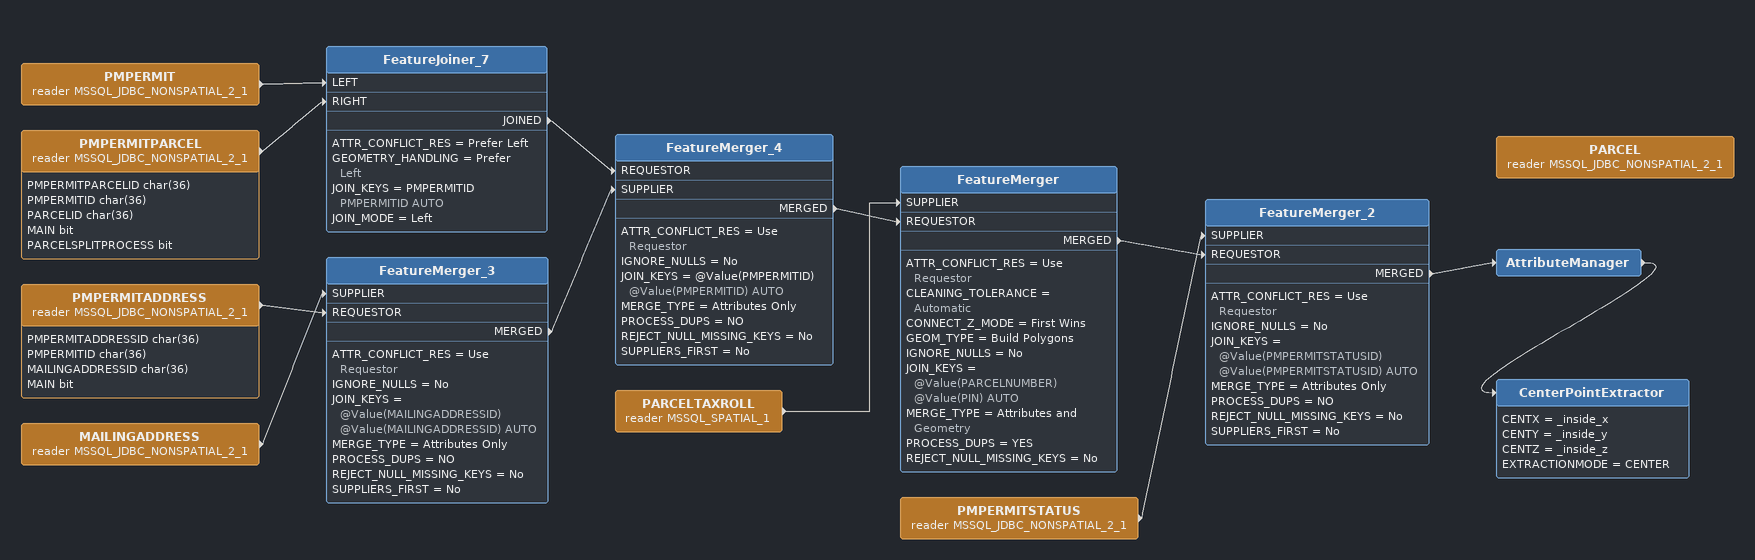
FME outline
PMPERMIT (reader MSSQL_JDBC_NONSPATIAL_2_1)
    -> FeatureJoiner_7 [LEFT]
PMPERMITPARCEL (reader MSSQL_JDBC_NONSPATIAL_2_1)
    attributes: PMPERMITPARCELID char(36), PMPERMITID char(36), PARCELID char(36), MAIN bit, PARCELSPLITPROCESS bit
    -> FeatureJoiner_7 [RIGHT]
FeatureJoiner_7
    ATTR_CONFLICT_RES = Prefer Left
    GEOMETRY_HANDLING = Prefer Left
    JOIN_KEYS = PMPERMITID PMPERMITID AUTO
    JOIN_MODE = Left
    JOINED -> FeatureMerger_4 [REQUESTOR]
PMPERMITADDRESS (reader MSSQL_JDBC_NONSPATIAL_2_1)
    attributes: PMPERMITADDRESSID char(36), PMPERMITID char(36), MAILINGADDRESSID char(36), MAIN bit
    -> FeatureMerger_3 [REQUESTOR]
MAILINGADDRESS (reader MSSQL_JDBC_NONSPATIAL_2_1)
    -> FeatureMerger_3 [SUPPLIER]
FeatureMerger_3
    ATTR_CONFLICT_RES = Use Requestor
    IGNORE_NULLS = No
    JOIN_KEYS = @Value(MAILINGADDRESSID) @Value(MAILINGADDRESSID) AUTO
    MERGE_TYPE = Attributes Only
    PROCESS_DUPS = NO
    REJECT_NULL_MISSING_KEYS = No
    SUPPLIERS_FIRST = No
    MERGED -> FeatureMerger_4 [SUPPLIER]
FeatureMerger_4
    ATTR_CONFLICT_RES = Use Requestor
    IGNORE_NULLS = No
    JOIN_KEYS = @Value(PMPERMITID) @Value(PMPERMITID) AUTO
    MERGE_TYPE = Attributes Only
    PROCESS_DUPS = NO
    REJECT_NULL_MISSING_KEYS = No
    SUPPLIERS_FIRST = No
    MERGED -> FeatureMerger [REQUESTOR]
PARCELTAXROLL (reader MSSQL_SPATIAL_1)
    -> FeatureMerger [SUPPLIER]
FeatureMerger
    ATTR_CONFLICT_RES = Use Requestor
    CLEANING_TOLERANCE = Automatic
    CONNECT_Z_MODE = First Wins
    GEOM_TYPE = Build Polygons
    IGNORE_NULLS = No
    JOIN_KEYS = @Value(PARCELNUMBER) @Value(PIN) AUTO
    MERGE_TYPE = Attributes and Geometry
    PROCESS_DUPS = YES
    REJECT_NULL_MISSING_KEYS = No
    MERGED -> FeatureMerger_2 [REQUESTOR]
PMPERMITSTATUS (reader MSSQL_JDBC_NONSPATIAL_2_1)
    -> FeatureMerger_2 [SUPPLIER]
FeatureMerger_2
    ATTR_CONFLICT_RES = Use Requestor
    IGNORE_NULLS = No
    JOIN_KEYS = @Value(PMPERMITSTATUSID) @Value(PMPERMITSTATUSID) AUTO
    MERGE_TYPE = Attributes Only
    PROCESS_DUPS = NO
    REJECT_NULL_MISSING_KEYS = No
    SUPPLIERS_FIRST = No
    MERGED -> AttributeManager
AttributeManager
    -> CenterPointExtractor
CenterPointExtractor
    CENTX = _inside_x
    CENTY = _inside_y
    CENTZ = _inside_z
    EXTRACTIONMODE = CENTER
PARCEL (reader MSSQL_JDBC_NONSPATIAL_2_1)
